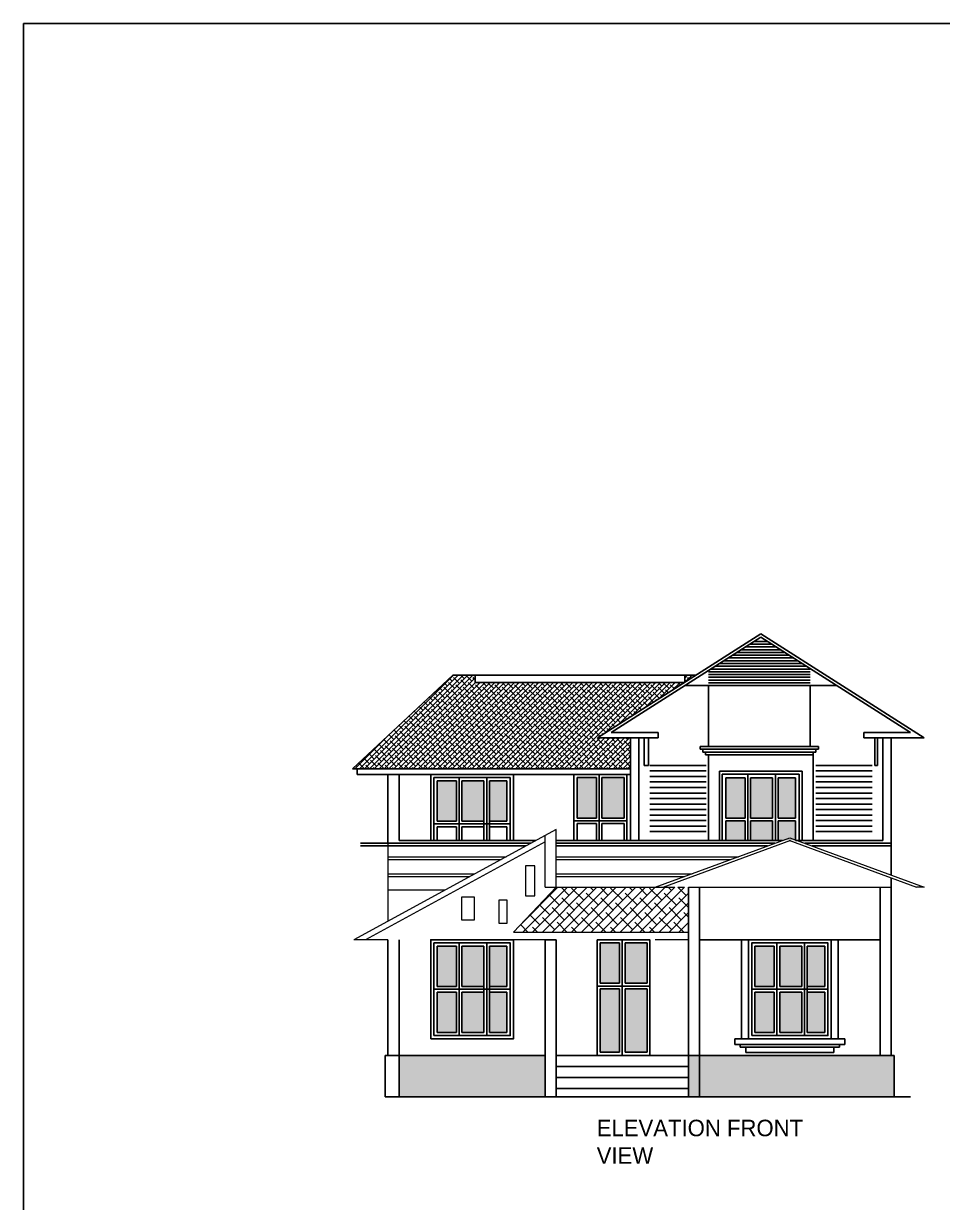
# Model space of a CAD drawing. Header units: inches. Extents: x -100 to 1476, y -184 to 112.
# Drawn here: x 13.35 to 30.02, y 44.9 to 66.29 of the extents above; entities that cross this region are included whole.
import ezdxf

# ---------------------------------------------------------------- set-up
doc = ezdxf.new("R2010")
doc.units = ezdxf.units.IN
doc.header["$MEASUREMENT"] = 0

msp = doc.modelspace()

# ---------------------------------------------------------------- hatches: boundary and pattern name
at = {"linetype": 'ByBlock'}
h = msp.add_hatch(dxfattribs=at)
h.set_pattern_fill('ANSI38', color=0, scale=0.5, style=0)
h.paths.add_polyline_path([(25.34201, 54.46735), (25.34201, 54.3372), (25.54636, 54.46735)])
h.paths.add_polyline_path([(19.31601, 52.76735), (24.35887, 52.76735), (24.35887, 53.32885), (23.75887, 53.32885), (25.34201, 54.3372), (21.53951, 54.3372), (21.53951, 54.46735), (21.13744, 54.46735)])
h = msp.add_hatch(color=22, dxfattribs=at)
h.set_gradient(color1=(0, 0, 255), one_color=1, tint=1, name='INVSPHERICAL')
h.paths.add_polyline_path([(21.19987, 52.55135), (20.84987, 52.55135), (20.84987, 51.81735), (21.19987, 51.81735)])
h.paths.add_polyline_path([(21.29987, 51.81735), (21.69987, 51.81735), (21.69987, 52.55135), (21.29987, 52.55135)])
h.paths.add_polyline_path([(22.11787, 52.55135), (21.79987, 52.55135), (21.79987, 51.81735), (22.11787, 51.81735)])
h = msp.add_hatch(color=256)
h.set_gradient(color1=(0, 0, 255), one_color=1, tint=1, name='SPHERICAL')
h.paths.add_polyline_path([(23.74095, 52.60935), (23.39095, 52.60935), (23.39095, 51.87535), (23.74095, 51.87535)])
h.paths.add_polyline_path([(23.84095, 51.87535), (24.24095, 51.87535), (24.24095, 52.60935), (23.84095, 52.60935)])
h = msp.add_hatch(color=22, dxfattribs=at)
h.set_gradient(color1=(0, 0, 255), one_color=1, tint=1, name='INVHEMISPHERICAL')
h.paths.add_polyline_path([(26.53658, 52.60686), (26.53658, 51.87286), (26.93658, 51.87286), (26.93658, 52.60686)])
h.paths.add_polyline_path([(27.03658, 52.60686), (27.03658, 51.87286), (27.35458, 51.87286), (27.35458, 52.60686)])
h.paths.add_polyline_path([(27.03658, 51.46735), (27.35458, 51.46735), (27.35458, 51.82286), (27.03658, 51.82286)])
h.paths.add_polyline_path([(26.53658, 51.82286), (26.53658, 51.46735), (26.93658, 51.46735), (26.93658, 51.82286)])
h.paths.add_polyline_path([(26.43658, 51.82286), (26.09046, 51.82286), (26.09046, 51.46735), (26.43658, 51.46735)])
h.paths.add_polyline_path([(26.43658, 51.87286), (26.43658, 52.60686), (26.08658, 52.60686), (26.08658, 51.87286)])
at = {"linetype": 'ByBlock', "lineweight": 18, "ltscale": 0.0008}
h = msp.add_hatch(dxfattribs=at)
h.set_pattern_fill('ANSI38', color=3)
h.paths.add_polyline_path([(25.40887, 50.61735), (23.00887, 50.61735), (22.23387, 49.80626), (25.40887, 49.80626)])
at = {"linetype": 'ByBlock'}
h = msp.add_hatch(color=22, dxfattribs=at)
h.set_gradient(color1=(0, 0, 255), one_color=1, tint=1, name='INVHEMISPHERICAL')
h.paths.add_polyline_path([(21.19987, 49.55135), (20.84987, 49.55135), (20.84987, 48.81735), (21.19987, 48.81735)])
h.paths.add_polyline_path([(21.29987, 48.81735), (21.69987, 48.81735), (21.69987, 49.55135), (21.29987, 49.55135)])
h.paths.add_polyline_path([(22.11787, 49.55135), (21.79987, 49.55135), (21.79987, 48.81735), (22.11787, 48.81735)])
h.paths.add_polyline_path([(21.79987, 47.98335), (22.11787, 47.98335), (22.11787, 48.71735), (21.79987, 48.71735)])
h.paths.add_polyline_path([(21.69987, 48.71735), (21.29987, 48.71735), (21.29987, 47.98335), (21.69987, 47.98335)])
h.paths.add_polyline_path([(21.19987, 48.71735), (20.84987, 48.71735), (20.84987, 47.98335), (21.19987, 47.98335)])
h.paths.add_polyline_path([(24.15887, 49.60935), (23.80887, 49.60935), (23.80887, 48.87535), (24.15887, 48.87535)])
h.paths.add_polyline_path([(23.80887, 47.62535), (24.15887, 47.62535), (24.15887, 48.77535), (23.80887, 48.77535)])
h.paths.add_polyline_path([(24.25887, 48.87535), (24.65887, 48.87535), (24.65887, 49.60935), (24.25887, 49.60935)])
h.paths.add_polyline_path([(24.25887, 47.62535), (24.65887, 47.62535), (24.65887, 48.77535), (24.25887, 48.77535)])
h.paths.add_polyline_path([(26.61487, 48.81735), (26.96487, 48.81735), (26.96487, 49.55135), (26.61487, 49.55135)])
h.paths.add_polyline_path([(26.61487, 47.98335), (26.96487, 47.98335), (26.96487, 48.71735), (26.61487, 48.71735)])
h.paths.add_polyline_path([(27.46487, 49.55135), (27.06487, 49.55135), (27.06487, 48.81735), (27.46487, 48.81735)])
h.paths.add_polyline_path([(27.88287, 49.55135), (27.56487, 49.55135), (27.56487, 48.81735), (27.88287, 48.81735)])
h = msp.add_hatch(color=22, dxfattribs=at)
h.set_gradient(color1=(0, 0, 255), one_color=1, tint=1, name='INVHEMISPHERICAL')
h.paths.add_polyline_path([(27.46487, 48.71735), (27.06487, 48.71735), (27.06487, 47.98335), (27.46487, 47.98335)])
h.paths.add_polyline_path([(27.88287, 48.71735), (27.56487, 48.71735), (27.56487, 47.98335), (27.88287, 47.98335)])
h = msp.add_hatch(dxfattribs=at)
h.set_pattern_fill('HONEY', color=0, scale=0.25, style=0)
h.paths.add_polyline_path([(25.40887, 47.56735), (25.40887, 46.81735), (29.13887, 46.81735), (29.13887, 47.56735)])
h.paths.add_polyline_path([(22.80887, 46.81735), (22.80887, 47.56735), (20.15887, 47.56735), (20.15887, 46.81735)])

# ---------------------------------------------------------------- linework, layer by layer
at = {"color": 0, "linetype": 'ByBlock'}
for p, q in [((23.75887, 53.32885), (26.72387, 55.21735)), ((29.68887, 53.32885), (26.72387, 55.21735)), ((24.00895, 53.42885), (26.72387, 55.15807)), ((26.52147, 55.02915), (26.92627, 55.02915)), ((26.59998, 55.07915), (26.84777, 55.07915)), ((29.4388, 53.42885), (26.72387, 55.15807)), ((26.12897, 54.77915), (27.31878, 54.77915)), ((26.20747, 54.82915), (27.24028, 54.82915)), ((26.28597, 54.87915), (27.16177, 54.87915)), ((26.36447, 54.92915), (27.08327, 54.92915)), ((26.44297, 54.97915), (27.00477, 54.97915)), ((25.81496, 54.57915), (27.62058, 54.57915)), ((25.89346, 54.62915), (27.55428, 54.62915)), ((25.97196, 54.67915), (27.47578, 54.67915)), ((26.05046, 54.72915), (27.39728, 54.72915)), ((19.31601, 52.76735), (21.13744, 54.46735)), ((25.77058, 54.52915), (27.62058, 54.52915)), ((25.77058, 54.47915), (27.62058, 54.47915)), ((25.77058, 54.42915), (27.62058, 54.42915)), ((25.77058, 54.37915), (27.62058, 54.37915)), ((25.77058, 54.27915), (25.34395, 54.27915)), ((25.77058, 54.32915), (27.62058, 54.32915)), ((25.77058, 53.17286), (25.77058, 54.27915)), ((25.77058, 54.27915), (27.62058, 54.27915)), ((27.62058, 53.17286), (27.62058, 54.27915)), ((27.62058, 54.27915), (28.1038, 54.27915)), ((24.35887, 53.32885), (23.75887, 53.32885)), ((24.35887, 53.42885), (24.00895, 53.42885)), ((24.35887, 53.42885), (24.85887, 53.42885)), ((24.35887, 52.93786), (24.35887, 53.32885)), ((24.35887, 53.32885), (24.85887, 53.32885)), ((24.50887, 53.32885), (24.50887, 51.46735)), ((24.60887, 53.32885), (24.60887, 52.82885)), ((24.68387, 52.82885), (24.68387, 53.32885)), ((24.85887, 53.42885), (24.85887, 53.32885)), ((29.08887, 53.42885), (28.58887, 53.42885)), ((28.58887, 53.42885), (28.58887, 53.32885)), ((29.08887, 53.32885), (28.58887, 53.32885)), ((28.78887, 52.82885), (28.78887, 53.32885)), ((28.83887, 53.32885), (28.83887, 52.82885)), ((29.08887, 53.42885), (29.4388, 53.42885)), ((29.08887, 53.32885), (29.08887, 53.06286)), ((29.08887, 53.32885), (29.68887, 53.32885)), ((25.62058, 53.17286), (26.69558, 53.17286)), ((25.62058, 53.17286), (25.62058, 53.12286)), ((25.62058, 53.12286), (26.69558, 53.12286)), ((25.67058, 53.07286), (25.67058, 53.12286)), ((25.67058, 53.07286), (26.69558, 53.07286)), ((25.72058, 53.02286), (25.72058, 53.07286)), ((27.77058, 53.17286), (26.69558, 53.17286)), ((27.77058, 53.12286), (26.69558, 53.12286)), ((27.72058, 53.07286), (26.69558, 53.07286)), ((27.67058, 53.02286), (27.67058, 53.07286)), ((27.72058, 53.07286), (27.72058, 53.12286)), ((27.77058, 53.17286), (27.77058, 53.12286)), ((29.08887, 52.93786), (29.08887, 53.18786)), ((24.35887, 52.93786), (24.35887, 51.46735)), ((25.77058, 53.02286), (25.72058, 53.02286)), ((25.72058, 53.02286), (27.67058, 53.02286)), ((25.77058, 52.72286), (25.77058, 53.02286)), ((27.67058, 52.72286), (27.67058, 53.02286)), ((19.39722, 52.76735), (19.39722, 52.66735)), ((19.95887, 52.66735), (19.39722, 52.66735)), ((19.95887, 51.41735), (19.95887, 52.66735)), ((24.60887, 52.82885), (24.68387, 52.82885)), ((24.70898, 52.82885), (25.73321, 52.82885)), ((25.73321, 52.82885), (24.70898, 52.82885)), ((24.70898, 52.72885), (25.73321, 52.72885)), ((25.73321, 52.72885), (24.70898, 52.72885)), ((24.70898, 52.62885), (25.73321, 52.62885)), ((25.73321, 52.62885), (24.70898, 52.62885)), ((27.72058, 52.82885), (28.74481, 52.82885)), ((28.74481, 52.82885), (27.72058, 52.82885)), ((27.72058, 52.72885), (28.74481, 52.72885)), ((28.74481, 52.72885), (27.72058, 52.72885)), ((27.72058, 52.62885), (28.74481, 52.62885)), ((28.74481, 52.62885), (27.72058, 52.62885)), ((28.83887, 52.82885), (28.78887, 52.82885)), ((20.79187, 51.76735), (20.79187, 52.61216)), ((20.79187, 52.61216), (22.17644, 52.61216)), ((22.17644, 52.61216), (22.17644, 51.71735)), ((24.70898, 52.52885), (25.73321, 52.52885)), ((25.73321, 52.52885), (24.70898, 52.52885)), ((24.70898, 52.42885), (25.73321, 52.42885)), ((25.73321, 52.42885), (24.70898, 52.42885)), ((26.93658, 52.60686), (26.93658, 51.87286)), ((27.03658, 52.60686), (27.03658, 51.87286)), ((27.72058, 52.52885), (28.74481, 52.52885)), ((28.74481, 52.52885), (27.72058, 52.52885)), ((27.72058, 52.42885), (28.74481, 52.42885)), ((28.74481, 52.42885), (27.72058, 52.42885)), ((24.70898, 52.32885), (25.73321, 52.32885)), ((25.73321, 52.32885), (24.70898, 52.32885)), ((24.70898, 52.22885), (25.73321, 52.22885)), ((25.73321, 52.22885), (24.70898, 52.22885)), ((27.72058, 52.32885), (28.74481, 52.32885)), ((28.74481, 52.32885), (27.72058, 52.32885)), ((27.72058, 52.22885), (28.74481, 52.22885)), ((28.74481, 52.22885), (27.72058, 52.22885)), ((24.70898, 52.12885), (25.73321, 52.12885)), ((25.73321, 52.12885), (24.70898, 52.12885)), ((24.70898, 52.02885), (25.73321, 52.02885)), ((25.73321, 52.02885), (24.70898, 52.02885)), ((27.72058, 52.12885), (28.74481, 52.12885)), ((28.74481, 52.12885), (27.72058, 52.12885)), ((27.72058, 52.02885), (28.74481, 52.02885)), ((28.74481, 52.02885), (27.72058, 52.02885)), ((23.33295, 51.82535), (23.33295, 51.46735)), ((24.70898, 51.92885), (25.73321, 51.92885)), ((25.73321, 51.92885), (24.70898, 51.92885)), ((24.70898, 51.82885), (25.73321, 51.82885)), ((25.73321, 51.82885), (24.70898, 51.82885)), ((26.09046, 51.82286), (26.09046, 51.46735)), ((26.43658, 51.82286), (26.43658, 51.46735)), ((26.53658, 51.82286), (26.53658, 51.46735)), ((27.35458, 51.82286), (27.35458, 51.46735)), ((27.72058, 51.92885), (28.74481, 51.92885)), ((28.74481, 51.92885), (27.72058, 51.92885)), ((27.72058, 51.82885), (28.74481, 51.82885)), ((28.74481, 51.82885), (27.72058, 51.82885)), ((20.79187, 51.76735), (20.79187, 51.46735)), ((22.17644, 51.71735), (22.17644, 51.46735)), ((24.70898, 51.72885), (25.73321, 51.72885)), ((25.73321, 51.72885), (24.70898, 51.72885)), ((24.70898, 51.62885), (25.73321, 51.62885)), ((25.73321, 51.62885), (24.70898, 51.62885)), ((27.72058, 51.72885), (28.74481, 51.72885)), ((28.74481, 51.72885), (27.72058, 51.72885)), ((27.72058, 51.62885), (28.74481, 51.62885)), ((28.74481, 51.62885), (27.72058, 51.62885)), ((19.95887, 51.41735), (19.45887, 51.41735)), ((25.40887, 46.81735), (25.40887, 50.61735)), ((25.60887, 46.81735), (25.60887, 50.61735)), ((26.37387, 47.86735), (26.37387, 49.66735)), ((28.12387, 47.86735), (28.12387, 49.66735)), ((27.46487, 48.71735), (27.46487, 47.98335)), ((26.49887, 47.86735), (26.24887, 47.86735)), ((26.24887, 47.86735), (26.24887, 47.76735)), ((26.34887, 47.76735), (26.24887, 47.76735)), ((26.34887, 47.76735), (26.34887, 47.71735)), ((26.34887, 47.76735), (28.14887, 47.76735)), ((26.34887, 47.71735), (28.14887, 47.71735)), ((26.44887, 47.71735), (26.44887, 47.61735)), ((27.99887, 47.86735), (28.24887, 47.86735)), ((28.04887, 47.61735), (28.04887, 47.71735)), ((28.14887, 47.76735), (28.24887, 47.76735)), ((28.14887, 47.71735), (28.14887, 47.76735)), ((28.24887, 47.76735), (28.24887, 47.86735)), ((20.15887, 47.56735), (19.93387, 47.56735)), ((26.44887, 47.61735), (28.04887, 47.61735))]:
    msp.add_line(p, q, dxfattribs=at)
at = {"color": 0}
for p, q in [((25.54636, 54.46735), (21.13744, 54.46735)), ((24.35887, 52.76735), (19.31601, 52.76735)), ((24.35887, 52.66735), (19.76009, 52.66735))]:
    msp.add_line(p, q, dxfattribs=at)
for p, q in [((28.93887, 51.46735), (28.93887, 53.32885)), ((29.08887, 50.83866), (29.08887, 52.93786)), ((19.95887, 51.41735), (19.95887, 52.66735)), ((20.15887, 51.46735), (20.15887, 52.66735)), ((23.09095, 52.66735), (22.49095, 52.66735)), ((23.33295, 52.66735), (23.33295, 51.82535)), ((23.79095, 52.66735), (23.79095, 51.46735)), ((24.29095, 52.66735), (24.29095, 51.46735)), ((25.77058, 52.72286), (25.77058, 51.46735)), ((27.47058, 52.72286), (25.97058, 52.72286)), ((25.97058, 52.72286), (25.97058, 51.46735)), ((27.42058, 52.67286), (26.02058, 52.67286)), ((26.02058, 52.67286), (26.02058, 51.46735)), ((26.48658, 52.66486), (26.48658, 51.46735)), ((26.98658, 52.66486), (26.98658, 51.46735)), ((27.42058, 51.46735), (27.42058, 52.67286)), ((27.47058, 51.46735), (27.47058, 52.72286)), ((27.67058, 51.46735), (27.67058, 52.72286)), ((21.19987, 52.55135), (20.84987, 52.55135)), ((20.84987, 52.55135), (20.84987, 51.81735)), ((21.19987, 52.55135), (21.19987, 51.81735)), ((21.24987, 52.60935), (21.24987, 51.46735)), ((21.69987, 52.55135), (21.29987, 52.55135)), ((21.29987, 52.55135), (21.29987, 51.81735)), ((21.69987, 52.55135), (21.69987, 51.46735)), ((21.74987, 52.60935), (21.74987, 51.46735)), ((22.11787, 52.55135), (21.79987, 52.55135)), ((21.79987, 52.55135), (21.79987, 51.46735)), ((22.11787, 51.81735), (22.11787, 52.55135)), ((23.74095, 52.60935), (23.39095, 52.60935)), ((23.39095, 52.60935), (23.39095, 51.87535)), ((23.74095, 52.60935), (23.74095, 51.87535)), ((24.24095, 52.60935), (23.84095, 52.60935)), ((23.84095, 52.60935), (23.84095, 51.87535)), ((24.24095, 52.60935), (24.24095, 51.87535)), ((26.43658, 52.60686), (26.08658, 52.60686)), ((26.08658, 52.60686), (26.08658, 51.87286)), ((26.43658, 52.60686), (26.43658, 51.87286)), ((26.93658, 52.60686), (26.53658, 52.60686)), ((26.53658, 52.60686), (26.53658, 51.87286)), ((27.35458, 52.60686), (27.03658, 52.60686)), ((27.35458, 51.87286), (27.35458, 52.60686)), ((20.84987, 51.81735), (21.19987, 51.81735)), ((21.29987, 51.81735), (21.69987, 51.81735)), ((21.79987, 51.81735), (22.11787, 51.81735)), ((23.33295, 51.82535), (23.79095, 51.82535)), ((23.39095, 51.87535), (23.74095, 51.87535)), ((23.39095, 51.77535), (23.39095, 51.46735)), ((23.39095, 51.77535), (23.74095, 51.77535)), ((23.74095, 51.77535), (23.74095, 51.46735)), ((23.79095, 51.82535), (24.29095, 51.82535)), ((23.84095, 51.87535), (24.24095, 51.87535)), ((23.84095, 51.77535), (23.84095, 51.46735)), ((23.84095, 51.77535), (24.24095, 51.77535)), ((24.24095, 51.77535), (24.24095, 51.46735)), ((26.08658, 51.87286), (26.43658, 51.87286)), ((26.09046, 51.82286), (26.43658, 51.82286)), ((26.53658, 51.87286), (26.93658, 51.87286)), ((26.53658, 51.82286), (26.93658, 51.82286)), ((26.93658, 51.82286), (26.93658, 51.46735)), ((27.03658, 51.87286), (27.35458, 51.87286)), ((27.03658, 51.82286), (27.03658, 51.46735)), ((27.03658, 51.82286), (27.35458, 51.82286)), ((20.79187, 51.76735), (21.24987, 51.76735)), ((20.84987, 51.71735), (20.84987, 51.46735)), ((20.84987, 51.71735), (21.19987, 51.71735)), ((21.19987, 51.71735), (21.19987, 51.46735)), ((21.24987, 51.76735), (21.74987, 51.76735)), ((21.29987, 51.71735), (21.29987, 51.46735)), ((21.29987, 51.71735), (21.69987, 51.71735)), ((21.74987, 51.76735), (22.17587, 51.76735)), ((21.79987, 51.71735), (22.11787, 51.71735)), ((22.11787, 51.46735), (22.11787, 51.71735)), ((22.45868, 51.36735), (19.45887, 51.36735)), ((22.55038, 51.41735), (19.95887, 51.41735)), ((22.64208, 51.46735), (20.15887, 51.46735)), ((27.11332, 51.46735), (23.00887, 51.46735)), ((26.97776, 51.41735), (23.00887, 51.41735)), ((26.8422, 51.36735), (23.00887, 51.36735)), ((28.93887, 51.46735), (27.35458, 51.46735)), ((29.08887, 51.41735), (27.51998, 51.41735)), ((29.08887, 51.36735), (27.65554, 51.36735)), ((29.08887, 50.08539), (29.08887, 50.78537)), ((28.88887, 47.56735), (28.88887, 50.61735)), ((29.08887, 47.56735), (29.08887, 50.61735)), ((19.95887, 47.56735), (19.95887, 49.66735)), ((20.15887, 46.81735), (20.15887, 49.66735)), ((22.80887, 46.81735), (22.80887, 49.66735)), ((23.00887, 49.66735), (22.80887, 49.66735)), ((23.00887, 46.81735), (23.00887, 49.66735)), ((24.70887, 49.66735), (23.75087, 49.66735)), ((23.75087, 49.66735), (23.75087, 48.82535)), ((24.20887, 49.66735), (24.20887, 47.56735)), ((24.70887, 49.66735), (24.70887, 47.56735)), ((25.40887, 49.66735), (25.40887, 49.66735)), ((25.60887, 49.66735), (28.88887, 49.66735)), ((21.19987, 49.55135), (20.84987, 49.55135)), ((20.84987, 49.55135), (20.84987, 48.81735)), ((21.19987, 49.55135), (21.19987, 48.81735)), ((21.24987, 49.60935), (21.24987, 47.92535)), ((21.69987, 49.55135), (21.29987, 49.55135)), ((21.29987, 49.55135), (21.29987, 48.81735)), ((21.69987, 49.55135), (21.69987, 47.98335)), ((21.74987, 49.60935), (21.74987, 47.92535)), ((22.11787, 49.55135), (21.79987, 49.55135)), ((21.79987, 49.55135), (21.79987, 47.98335)), ((22.11787, 48.81735), (22.11787, 49.55135)), ((24.15887, 49.60935), (23.80887, 49.60935)), ((23.80887, 49.60935), (23.80887, 48.87535)), ((24.15887, 49.60935), (24.15887, 48.87535)), ((24.65887, 49.60935), (24.25887, 49.60935)), ((24.25887, 49.60935), (24.25887, 48.87535)), ((24.65887, 49.60935), (24.65887, 48.87535)), ((26.96487, 49.55135), (26.61487, 49.55135)), ((26.61487, 49.55135), (26.61487, 48.81735)), ((26.96487, 49.55135), (26.96487, 48.81735)), ((27.01487, 49.60935), (27.01487, 47.92535)), ((27.46487, 49.55135), (27.06487, 49.55135)), ((27.06487, 49.55135), (27.06487, 48.81735)), ((27.46487, 49.55135), (27.46487, 48.81735)), ((27.51487, 49.60935), (27.51487, 47.92535)), ((27.88287, 49.55135), (27.56487, 49.55135)), ((27.56487, 49.55135), (27.56487, 47.98335)), ((27.88287, 48.81735), (27.88287, 49.55135)), ((20.84987, 48.81735), (21.19987, 48.81735)), ((21.29987, 48.81735), (21.69987, 48.81735)), ((21.79987, 48.81735), (22.11787, 48.81735)), ((23.75087, 48.82535), (24.20887, 48.82535)), ((23.75087, 48.82535), (23.75087, 47.56735)), ((23.80887, 48.87535), (24.15887, 48.87535)), ((24.20887, 48.82535), (24.70887, 48.82535)), ((24.25887, 48.87535), (24.65887, 48.87535)), ((26.61487, 48.81735), (26.96487, 48.81735)), ((27.06487, 48.81735), (27.46487, 48.81735)), ((27.56487, 48.81735), (27.88287, 48.81735)), ((20.79187, 48.76735), (21.24987, 48.76735)), ((20.84987, 48.71735), (20.84987, 47.98335)), ((20.84987, 48.71735), (21.19987, 48.71735)), ((21.19987, 48.71735), (21.19987, 47.98335)), ((21.24987, 48.76735), (21.74987, 48.76735)), ((21.29987, 48.71735), (21.29987, 47.98335)), ((21.29987, 48.71735), (21.69987, 48.71735)), ((21.74987, 48.76735), (22.17587, 48.76735)), ((21.79987, 48.71735), (22.11787, 48.71735)), ((22.11787, 47.98335), (22.11787, 48.71735)), ((23.80887, 48.77535), (23.80887, 47.62535)), ((23.80887, 48.77535), (24.15887, 48.77535)), ((24.15887, 48.77535), (24.15887, 47.62535)), ((24.25887, 48.77535), (24.25887, 47.62535)), ((24.25887, 48.77535), (24.65887, 48.77535)), ((24.65887, 48.77535), (24.65887, 47.62535)), ((26.55687, 48.76735), (27.01487, 48.76735)), ((26.61487, 48.71735), (26.61487, 47.98335)), ((26.61487, 48.71735), (26.96487, 48.71735)), ((26.96487, 48.71735), (26.96487, 47.98335)), ((27.01487, 48.76735), (27.51487, 48.76735)), ((27.06487, 48.71735), (27.06487, 47.98335)), ((27.06487, 48.71735), (27.46487, 48.71735)), ((27.51487, 48.76735), (27.94087, 48.76735)), ((27.56487, 48.71735), (27.88287, 48.71735)), ((27.88287, 47.98335), (27.88287, 48.71735)), ((20.84987, 47.98335), (21.19987, 47.98335)), ((21.29987, 47.98335), (21.69987, 47.98335)), ((21.79987, 47.98335), (22.11787, 47.98335)), ((26.61487, 47.98335), (26.96487, 47.98335)), ((27.06487, 47.98335), (27.46487, 47.98335)), ((27.56487, 47.98335), (27.88287, 47.98335)), ((19.90887, 47.56735), (19.95887, 47.56735)), ((19.90887, 46.81735), (19.90887, 47.56735)), ((20.15887, 47.56735), (22.80887, 47.56735)), ((23.00887, 47.56735), (29.13887, 47.56735)), ((23.75087, 47.56735), (24.70887, 47.56735)), ((23.80887, 47.62535), (24.15887, 47.62535)), ((24.25887, 47.62535), (24.65887, 47.62535)), ((29.13887, 46.81735), (29.13887, 47.56735)), ((23.00887, 47.36735), (25.40887, 47.36735)), ((23.00887, 47.16735), (25.40887, 47.16735)), ((23.00887, 46.96735), (25.40887, 46.96735)), ((19.90887, 46.81735), (29.43604, 46.81735))]:
    msp.add_line(p, q)
at = {"color": 3, "linetype": 'ByBlock', "lineweight": 18, "ltscale": 0.0008}
for p, q in [((23.00887, 51.66735), (19.34092, 49.66735)), ((22.80887, 50.61735), (22.80887, 51.5583)), ((23.00887, 50.61735), (23.00887, 51.66735)), ((22.80887, 51.4444), (19.54981, 49.66735)), ((19.95887, 51.41735), (19.95887, 50.56735)), ((24.80887, 50.61735), (27.24887, 51.51735)), ((24.95335, 50.61735), (27.26617, 51.47044)), ((27.23157, 51.47044), (29.54439, 50.61735)), ((27.24887, 51.51735), (29.68887, 50.61735)), ((19.95887, 51.17285), (22.10196, 51.17285)), ((23.00887, 51.17285), (26.31488, 51.17285)), ((19.95887, 51.12285), (22.01026, 51.12285)), ((23.00887, 51.12285), (26.17932, 51.12285)), ((19.95887, 50.86352), (21.53467, 50.86352)), ((19.95887, 50.81352), (21.44297, 50.81352)), ((23.00887, 50.86352), (25.47627, 50.86352)), ((23.00887, 50.81352), (25.34071, 50.81352)), ((20.9915, 50.56735), (19.95887, 50.56735)), ((19.95887, 50.56735), (19.95887, 50.0043)), ((23.00887, 50.61735), (22.23387, 49.80626)), ((22.80887, 50.61735), (25.16151, 50.61735)), ((25.21985, 50.61735), (25.33829, 50.61735)), ((25.40887, 50.61735), (29.08887, 50.61735)), ((29.68887, 50.61735), (29.54439, 50.61735)), ((19.95887, 49.66735), (19.34092, 49.66735)), ((22.80887, 49.66735), (22.20887, 49.66735)), ((22.23387, 49.80626), (25.40887, 49.80626)), ((25.40887, 49.66735), (24.80887, 49.66735))]:
    msp.add_line(p, q, dxfattribs=at)
at = {"color": 0, "linetype": 'ByBlock'}
msp.add_lwpolyline([(119.3225, 66.29199), (13.34819, 66.29199), (13.34819, -10.53759), (119.3225, -10.53759)], close=True, dxfattribs=at)
msp.add_lwpolyline([(25.34201, 54.46735), (25.34201, 54.3372), (21.53951, 54.3372), (21.53951, 54.46735)], dxfattribs=at)
msp.add_lwpolyline([(22.23387, 51.46735), (22.23387, 52.66735), (20.73387, 52.66735), (20.73387, 51.46735)])
for points in [[(24.29095, 52.66735), (24.29095, 52.66735), (24.29095, 51.6333), (24.29095, 51.6333)], [(28.78887, 51.41735), (28.78887, 51.41735)], [(20.73387, 47.86735), (22.23387, 47.86735), (22.23387, 49.66735), (20.73387, 49.66735)], [(24.70887, 49.66735), (24.70887, 49.66735), (24.70887, 48.6333), (24.70887, 48.6333)], [(26.49887, 47.86735), (27.99887, 47.86735), (27.99887, 49.66735), (26.49887, 49.66735)], [(20.79187, 47.92535), (22.17587, 47.92535), (22.17587, 49.60935), (20.79187, 49.60935)], [(26.55687, 47.92535), (27.94087, 47.92535), (27.94087, 49.60935), (26.55687, 49.60935)]]:
    msp.add_lwpolyline(points, close=True)
at = {"color": 3, "linetype": 'ByBlock', "lineweight": 18, "ltscale": 0.0008}
for points in [[(22.62252, 51.00589), (22.45454, 51.00589), (22.45454, 50.46074), (22.62252, 50.46074)], [(21.53065, 50.43646), (21.29547, 50.43646), (21.29547, 50.0255), (21.53065, 50.0255)], [(22.11858, 50.38614), (21.9674, 50.38614), (21.9674, 49.9668), (22.11858, 49.9668)]]:
    msp.add_lwpolyline(points, close=True, dxfattribs=at)

# ---------------------------------------------------------------- texts
at = {"color": 0, "linetype": 'ByBlock', "insert": (23.74538, 46.39993), "char_height": 0.3, "width": 3.8813888, "attachment_point": 1}
msp.add_mtext('{\\fVani|b0|i0|c0|p34;ELEVATION FRONT  VIEW}', dxfattribs=at)

doc.saveas('drawing.dxf')
